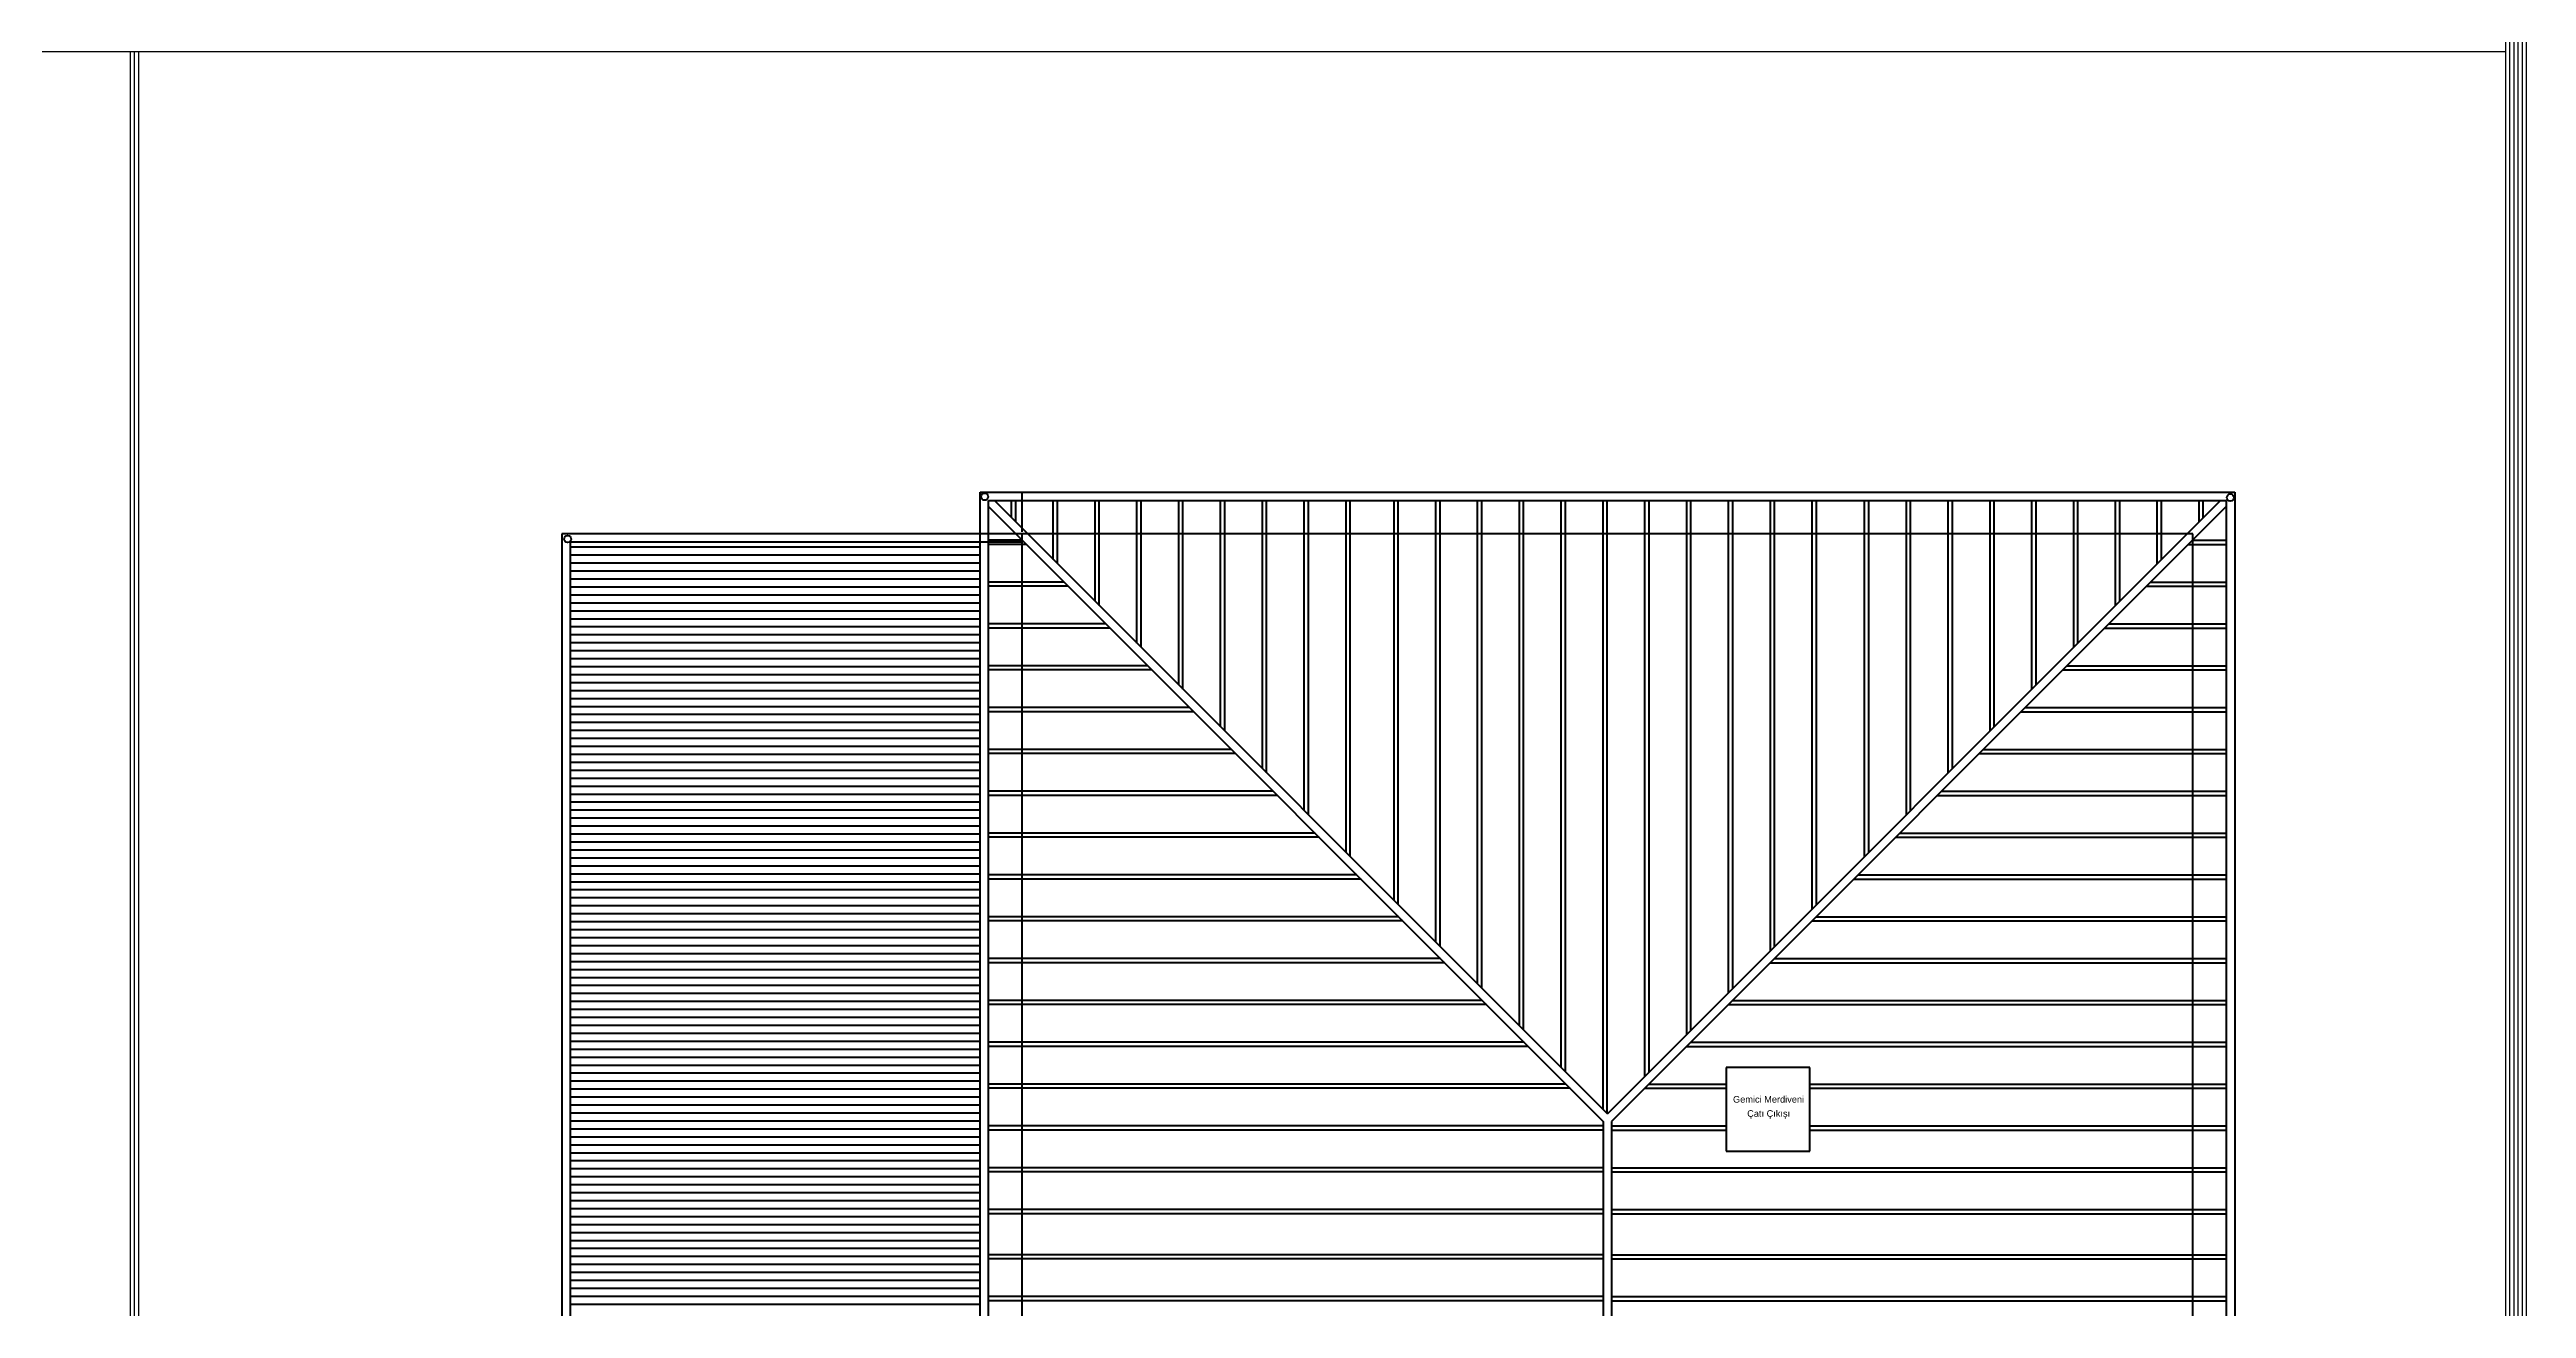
# Model space of a CAD drawing. Header units: millimetres. Extents: x 2046 to 14753, y 2361 to 29276.
# Drawn here: x 8523 to 11484, y 21710 to 23215 of the extents above; entities that cross this region are included whole.
import ezdxf

# ---------------------------------------------------------------- set-up
doc = ezdxf.new("R2010")
doc.units = ezdxf.units.MM
doc.layers.add('A.O. DUVAR', color=7, linetype='Continuous', lineweight=50)
doc.layers.add('yazi', color=251, linetype='Continuous', lineweight=25)
doc.styles.add('SS', font='arial.ttf', dxfattribs={"height": 11.5})

msp = doc.modelspace()

# ---------------------------------------------------------------- linework, layer by layer
at = {"layer": 'A.O. DUVAR'}
for p, q in [((9635.33, 22685.858), (11135.33, 22685.858)), ((9635.33, 20525.858), (9635.33, 22685.858)), ((9685.33, 22685.858), (9685.33, 22638.358)), ((11135.33, 22685.858), (11135.33, 20525.858)), ((9645.33, 22675.858), (11125.33, 22675.858)), ((9645.33, 20535.858), (9645.33, 22675.858)), ((9645.33, 22668.787), (10380.33, 21933.787)), ((9652.401, 22675.858), (10385.33, 21942.929)), ((9672.83, 22655.429), (9672.83, 22675.858)), ((9677.83, 22650.429), (9677.83, 22675.858)), ((9722.83, 22605.429), (9722.83, 22675.858)), ((9727.83, 22600.429), (9727.83, 22675.858)), ((9772.83, 22555.429), (9772.83, 22675.858)), ((9777.83, 22550.429), (9777.83, 22675.858)), ((9822.83, 22505.429), (9822.83, 22675.858)), ((9827.83, 22500.429), (9827.83, 22675.858)), ((9872.83, 22455.429), (9872.83, 22675.858)), ((9877.83, 22450.429), (9877.83, 22675.858)), ((9922.83, 22405.429), (9922.83, 22675.858)), ((9927.83, 22400.429), (9927.83, 22675.858)), ((9972.83, 22355.429), (9972.83, 22675.858)), ((9977.83, 22350.429), (9977.83, 22675.858)), ((10022.83, 22305.429), (10022.83, 22675.858)), ((10027.83, 22300.429), (10027.83, 22675.858)), ((10072.83, 22255.429), (10072.83, 22675.858)), ((10077.83, 22250.429), (10077.83, 22675.858)), ((10130.2, 22198.06), (10130.2, 22675.858)), ((10135.2, 22193.06), (10135.2, 22675.858)), ((10180.2, 22148.06), (10180.2, 22675.858)), ((10185.2, 22143.06), (10185.2, 22675.858)), ((10230.2, 22098.06), (10230.2, 22675.858)), ((10235.2, 22093.06), (10235.2, 22675.858)), ((10280.2, 22048.06), (10280.2, 22675.858)), ((10285.2, 22043.06), (10285.2, 22675.858)), ((10330.2, 21998.06), (10330.2, 22675.858)), ((10335.2, 21993.06), (10335.2, 22675.858)), ((10380.2, 21948.06), (10380.2, 22675.858)), ((10385.2, 21943.06), (10385.2, 22675.858)), ((11118.259, 22675.858), (10385.33, 21942.929)), ((11125.33, 22668.787), (10390.33, 21933.787)), ((10430.2, 21987.799), (10430.2, 22675.858)), ((10435.2, 21992.799), (10435.2, 22675.858)), ((10480.2, 22037.799), (10480.2, 22675.858)), ((10485.2, 22042.799), (10485.2, 22675.858)), ((10530.2, 22087.799), (10530.2, 22675.858)), ((10535.2, 22092.799), (10535.2, 22675.858)), ((10580.2, 22137.799), (10580.2, 22675.858)), ((10585.2, 22142.799), (10585.2, 22675.858)), ((10630.2, 22187.799), (10630.2, 22675.858)), ((10635.2, 22192.799), (10635.2, 22675.858)), ((10692.83, 22250.429), (10692.83, 22675.858)), ((10697.83, 22255.429), (10697.83, 22675.858)), ((10742.83, 22300.429), (10742.83, 22675.858)), ((10747.83, 22305.429), (10747.83, 22675.858)), ((10792.83, 22350.429), (10792.83, 22675.858)), ((10797.83, 22355.429), (10797.83, 22675.858)), ((10842.83, 22400.429), (10842.83, 22675.858)), ((10847.83, 22405.429), (10847.83, 22675.858)), ((10892.83, 22450.429), (10892.83, 22675.858)), ((10897.83, 22455.429), (10897.83, 22675.858)), ((10942.83, 22500.429), (10942.83, 22675.858)), ((10947.83, 22505.429), (10947.83, 22675.858)), ((10992.83, 22550.429), (10992.83, 22675.858)), ((10997.83, 22555.429), (10997.83, 22675.858)), ((11042.83, 22600.429), (11042.83, 22675.858)), ((11047.83, 22605.429), (11047.83, 22675.858)), ((11092.83, 22650.429), (11092.83, 22675.858)), ((11097.83, 22655.429), (11097.83, 22675.858)), ((11125.33, 22675.858), (11125.33, 20535.858)), ((9685.33, 22635.858), (9135.33, 22635.858)), ((9135.33, 22635.858), (9135.33, 20575.858)), ((9685.759, 22628.358), (9645.33, 22628.358)), ((11085.33, 22635.858), (9685.33, 22635.858)), ((9685.33, 22635.858), (9685.33, 20575.858)), ((11084.901, 22628.358), (11125.33, 22628.358)), ((11085.33, 20575.858), (11085.33, 22635.858)), ((9685.33, 22625.858), (9145.33, 22625.858)), ((9145.33, 22625.858), (9145.33, 20585.858)), ((9690.759, 22623.358), (9645.33, 22623.358)), ((11079.901, 22623.358), (11125.33, 22623.358)), ((9735.759, 22578.358), (9645.33, 22578.358)), ((9740.759, 22573.358), (9645.33, 22573.358)), ((11029.901, 22573.358), (11125.33, 22573.358)), ((11034.901, 22578.358), (11125.33, 22578.358)), ((9785.759, 22528.358), (9645.33, 22528.358)), ((9790.759, 22523.358), (9645.33, 22523.358)), ((10979.901, 22523.358), (11125.33, 22523.358)), ((10984.901, 22528.358), (11125.33, 22528.358)), ((9835.759, 22478.358), (9645.33, 22478.358)), ((10934.901, 22478.358), (11125.33, 22478.358)), ((9840.759, 22473.358), (9645.33, 22473.358)), ((10929.901, 22473.358), (11125.33, 22473.358)), ((9885.759, 22428.358), (9645.33, 22428.358)), ((9890.759, 22423.358), (9645.33, 22423.358)), ((10879.901, 22423.358), (11125.33, 22423.358)), ((10884.901, 22428.358), (11125.33, 22428.358)), ((9935.759, 22378.358), (9645.33, 22378.358)), ((9940.759, 22373.358), (9645.33, 22373.358)), ((10829.901, 22373.358), (11125.33, 22373.358)), ((10834.901, 22378.358), (11125.33, 22378.358)), ((9985.759, 22328.358), (9645.33, 22328.358)), ((9990.759, 22323.358), (9645.33, 22323.358)), ((10779.901, 22323.358), (11125.33, 22323.358)), ((10784.901, 22328.358), (11125.33, 22328.358)), ((10035.759, 22278.358), (9645.33, 22278.358)), ((10040.759, 22273.358), (9645.33, 22273.358)), ((10729.901, 22273.358), (11125.33, 22273.358)), ((10734.901, 22278.358), (11125.33, 22278.358)), ((10085.759, 22228.358), (9645.33, 22228.358)), ((10090.759, 22223.358), (9645.33, 22223.358)), ((10679.901, 22223.358), (11125.33, 22223.358)), ((10684.901, 22228.358), (11125.33, 22228.358)), ((10135.759, 22178.358), (9645.33, 22178.358)), ((10140.759, 22173.358), (9645.33, 22173.358)), ((10629.901, 22173.358), (11125.33, 22173.358)), ((10634.901, 22178.358), (11125.33, 22178.358)), ((10185.759, 22128.358), (9645.33, 22128.358)), ((10190.759, 22123.358), (9645.33, 22123.358)), ((10579.901, 22123.358), (11125.33, 22123.358)), ((10584.901, 22128.358), (11125.33, 22128.358)), ((10235.759, 22078.358), (9645.33, 22078.358)), ((10240.759, 22073.358), (9645.33, 22073.358)), ((10529.901, 22073.358), (11125.33, 22073.358)), ((10534.901, 22078.358), (11125.33, 22078.358)), ((10285.759, 22028.358), (9645.33, 22028.358)), ((10290.759, 22023.358), (9645.33, 22023.358)), ((10479.901, 22023.358), (11125.33, 22023.358)), ((10484.901, 22028.358), (11125.33, 22028.358)), ((10335.759, 21978.358), (9645.33, 21978.358)), ((10434.901, 21978.358), (10527.392, 21978.358)), ((10627.392, 21998.354), (10527.392, 21998.354)), ((10527.392, 21998.354), (10527.392, 21898.354)), ((10627.392, 21998.354), (10527.392, 21998.354)), ((10527.392, 21998.354), (10527.392, 21898.354)), ((10627.392, 21898.354), (10627.392, 21998.354)), ((10627.392, 21898.354), (10627.392, 21998.354)), ((10627.392, 21978.358), (11125.33, 21978.358)), ((10340.759, 21973.358), (9645.33, 21973.358)), ((10429.901, 21973.358), (10527.392, 21973.358)), ((10627.392, 21973.358), (11125.33, 21973.358)), ((10380.33, 21928.358), (9645.33, 21928.358)), ((10380.33, 21923.358), (9645.33, 21923.358)), ((10380.33, 21933.787), (10380.33, 21277.929)), ((10390.33, 21933.787), (10390.33, 21277.929)), ((10390.33, 21928.358), (10527.392, 21928.358)), ((10390.33, 21923.358), (10527.392, 21923.358)), ((10627.392, 21928.358), (11125.33, 21928.358)), ((10627.392, 21923.358), (11125.33, 21923.358)), ((10527.392, 21898.354), (10627.392, 21898.354)), ((10380.33, 21878.358), (9645.33, 21878.358)), ((10380.33, 21873.358), (9645.33, 21873.358)), ((10390.33, 21878.358), (11125.33, 21878.358)), ((10390.33, 21873.358), (11125.33, 21873.358)), ((10380.33, 21828.358), (9645.33, 21828.358)), ((10390.33, 21828.358), (11125.33, 21828.358)), ((10380.33, 21823.358), (9645.33, 21823.358)), ((10390.33, 21823.358), (11125.33, 21823.358)), ((10380.33, 21774.358), (9645.33, 21774.358)), ((10380.33, 21769.358), (9645.33, 21769.358)), ((10390.33, 21774.358), (11125.33, 21774.358)), ((10390.33, 21769.358), (11125.33, 21769.358)), ((10380.33, 21724.358), (9645.33, 21724.358)), ((10380.33, 21719.358), (9645.33, 21719.358)), ((10390.33, 21724.358), (11125.33, 21724.358)), ((10390.33, 21719.358), (11125.33, 21719.358))]:
    msp.add_line(p, q, dxfattribs=at)
at = {"layer": 'A.O. DUVAR', "linetype": 'Continuous', "transparency": 33554488}
for p, q in [((9635.33, 22619.885), (9145.33, 22619.885)), ((9635.33, 22610.36), (9145.33, 22610.36)), ((9635.33, 22600.835), (9145.33, 22600.835)), ((9635.33, 22591.31), (9145.33, 22591.31)), ((9635.33, 22581.785), (9145.33, 22581.785)), ((9635.33, 22572.26), (9145.33, 22572.26)), ((9635.33, 22562.735), (9145.33, 22562.735)), ((9635.33, 22553.21), (9145.33, 22553.21)), ((9635.33, 22543.685), (9145.33, 22543.685)), ((9635.33, 22534.16), (9145.33, 22534.16)), ((9635.33, 22524.635), (9145.33, 22524.635)), ((9635.33, 22515.11), (9145.33, 22515.11)), ((9635.33, 22505.585), (9145.33, 22505.585)), ((9635.33, 22496.06), (9145.33, 22496.06)), ((9635.33, 22486.535), (9145.33, 22486.535)), ((9635.33, 22477.01), (9145.33, 22477.01)), ((9635.33, 22467.485), (9145.33, 22467.485)), ((9635.33, 22457.96), (9145.33, 22457.96)), ((9635.33, 22448.435), (9145.33, 22448.435)), ((9635.33, 22438.91), (9145.33, 22438.91)), ((9635.33, 22429.385), (9145.33, 22429.385)), ((9635.33, 22419.86), (9145.33, 22419.86)), ((9635.33, 22410.335), (9145.33, 22410.335)), ((9635.33, 22400.81), (9145.33, 22400.81)), ((9635.33, 22391.285), (9145.33, 22391.285)), ((9635.33, 22381.76), (9145.33, 22381.76)), ((9635.33, 22372.235), (9145.33, 22372.235)), ((9635.33, 22362.71), (9145.33, 22362.71)), ((9635.33, 22353.185), (9145.33, 22353.185)), ((9635.33, 22343.66), (9145.33, 22343.66)), ((9635.33, 22334.135), (9145.33, 22334.135)), ((9635.33, 22324.61), (9145.33, 22324.61)), ((9635.33, 22315.085), (9145.33, 22315.085)), ((9635.33, 22305.56), (9145.33, 22305.56)), ((9635.33, 22296.035), (9145.33, 22296.035)), ((9635.33, 22286.51), (9145.33, 22286.51)), ((9635.33, 22276.985), (9145.33, 22276.985)), ((9635.33, 22267.46), (9145.33, 22267.46)), ((9635.33, 22257.935), (9145.33, 22257.935)), ((9635.33, 22248.41), (9145.33, 22248.41)), ((9635.33, 22238.885), (9145.33, 22238.885)), ((9635.33, 22229.36), (9145.33, 22229.36)), ((9635.33, 22219.835), (9145.33, 22219.835)), ((9635.33, 22210.31), (9145.33, 22210.31)), ((9635.33, 22200.785), (9145.33, 22200.785)), ((9635.33, 22191.26), (9145.33, 22191.26)), ((9635.33, 22181.735), (9145.33, 22181.735)), ((9635.33, 22172.21), (9145.33, 22172.21)), ((9635.33, 22162.685), (9145.33, 22162.685)), ((9635.33, 22153.16), (9145.33, 22153.16)), ((9635.33, 22143.635), (9145.33, 22143.635)), ((9635.33, 22134.11), (9145.33, 22134.11)), ((9635.33, 22124.585), (9145.33, 22124.585)), ((9635.33, 22115.06), (9145.33, 22115.06)), ((9635.33, 22105.535), (9145.33, 22105.535)), ((9635.33, 22096.01), (9145.33, 22096.01)), ((9635.33, 22086.485), (9145.33, 22086.485)), ((9635.33, 22076.96), (9145.33, 22076.96)), ((9635.33, 22067.435), (9145.33, 22067.435)), ((9635.33, 22057.91), (9145.33, 22057.91)), ((9635.33, 22048.385), (9145.33, 22048.385)), ((9635.33, 22038.86), (9145.33, 22038.86)), ((9635.33, 22029.335), (9145.33, 22029.335)), ((9635.33, 22019.81), (9145.33, 22019.81)), ((9635.33, 22010.285), (9145.33, 22010.285)), ((9635.33, 22000.76), (9145.33, 22000.76)), ((9635.33, 21991.235), (9145.33, 21991.235)), ((9635.33, 21981.71), (9145.33, 21981.71)), ((9635.33, 21972.185), (9145.33, 21972.185)), ((9635.33, 21962.66), (9145.33, 21962.66)), ((9635.33, 21953.135), (9145.33, 21953.135)), ((9635.33, 21943.61), (9145.33, 21943.61)), ((9635.33, 21934.085), (9145.33, 21934.085)), ((9635.33, 21924.56), (9145.33, 21924.56)), ((9635.33, 21915.035), (9145.33, 21915.035)), ((9635.33, 21905.51), (9145.33, 21905.51)), ((9635.33, 21895.985), (9145.33, 21895.985)), ((9635.33, 21886.46), (9145.33, 21886.46)), ((9635.33, 21876.935), (9145.33, 21876.935)), ((9635.33, 21867.41), (9145.33, 21867.41)), ((9635.33, 21857.885), (9145.33, 21857.885)), ((9635.33, 21848.36), (9145.33, 21848.36)), ((9635.33, 21838.835), (9145.33, 21838.835)), ((9635.33, 21829.31), (9145.33, 21829.31)), ((9635.33, 21819.785), (9145.33, 21819.785)), ((9635.33, 21810.26), (9145.33, 21810.26)), ((9635.33, 21800.735), (9145.33, 21800.735)), ((9635.33, 21791.21), (9145.33, 21791.21)), ((9635.33, 21781.685), (9145.33, 21781.685)), ((9635.33, 21772.16), (9145.33, 21772.16)), ((9635.33, 21762.635), (9145.33, 21762.635)), ((9635.33, 21753.11), (9145.33, 21753.11)), ((9635.33, 21743.585), (9145.33, 21743.585)), ((9635.33, 21734.06), (9145.33, 21734.06)), ((9635.33, 21724.535), (9145.33, 21724.535)), ((9635.33, 21715.01), (9145.33, 21715.01))]:
    msp.add_line(p, q, dxfattribs=at)
at = {"layer": 'A.O. DUVAR'}
for centre in [(9640.73, 22680.274), (11130.136, 22679.344), (9142.13, 22629.695)]:
    msp.add_circle(centre, 4.234, dxfattribs=at)
at = {"layer": 'yazi'}
for p, q in [((11464.215, 11151.662), (11464.215, 26057.18)), ((11474.215, 11151.662), (11474.215, 26057.18)), ((11484.215, 11151.662), (11484.215, 26057.18))]:
    msp.add_line(p, q, dxfattribs=at)
for points in [[(3000.515, 26057.18), (3000.515, 29270.994), (11479.215, 29270.994), (11479.215, 11151.662)], [(3010.515, 26057.18), (3010.515, 29260.994), (11469.215, 29260.994), (11469.215, 11151.662)], [(3020.515, 26057.18), (3020.515, 29250.994), (11459.215, 29250.994), (11459.215, 11151.662)], [(3020.515, 23212.18), (11459.215, 23212.18)], [(8618.962, 23212.18), (8618.962, 20217.084)], [(8623.962, 23212.18), (8623.962, 20217.084)], [(8628.962, 23212.18), (8628.962, 20217.084)]]:
    msp.add_lwpolyline(points, dxfattribs=at)

# ---------------------------------------------------------------- texts
at = {"layer": 'A.O. DUVAR', "style": 'SS'}
for s, p in [('Gemici Merdiveni', (10535.514, 21956.206, 0.319)), ('Çatı Çıkışı', (10552.463, 21939.27, 0.319))]:
    msp.add_text(s, height=7.87884, dxfattribs=at).set_placement(p)

doc.saveas('drawing.dxf')
